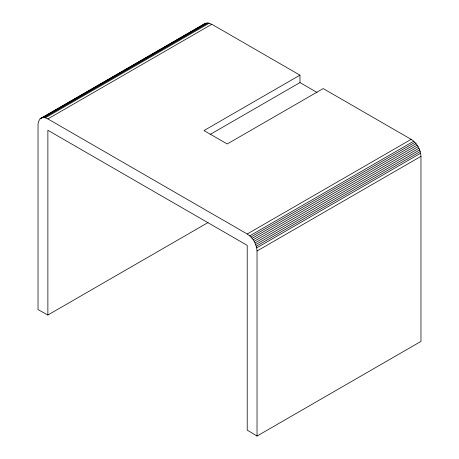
<?xml version="1.0" encoding="UTF-8"?>
<svg xmlns="http://www.w3.org/2000/svg" width="459" height="459" viewBox="0 0 459 459"><rect width="100%" height="100%" fill="white"/><g stroke="black" fill="none" stroke-linecap="round" stroke-linejoin="round"><path stroke-width="0.69" d="M210.182 134.424L299.962 82.591L299.962 75.161L211.811 24.27L208.047 22.961L204.852 23.581L40.071 118.852L38.372 121.847L38.034 124.596L38.034 309.618L47.874 315.029L208.082 222.529M203.291 25.027L204.852 23.581M40.071 118.852L205.821 23.157M40.92 118.227L42.957 117.596L206.889 22.95M42.957 117.596L44.11 117.607L208.047 22.961M44.11 117.607L45.326 117.831L209.264 23.185M45.326 117.831L47.874 118.915L211.811 24.27M299.962 75.161L203.985 130.568L227.222 143.983L323.193 88.576L411.155 139.358C416.887 142.996 420.679 149.565 420.966 156.347L420.966 341.404L257.029 436.05L247.217 430.117L247.217 245.364L47.874 130.276L47.874 315.029M47.874 118.915L247.217 234.004L411.155 139.358M247.217 234.004L249.759 235.857L413.691 141.211M249.759 235.857L250.97 237.033L414.907 142.388M250.97 237.033L252.123 238.353L416.061 143.707M252.123 238.353L253.19 239.793L417.128 145.147M253.19 239.793L254.154 241.331L418.092 146.679M257.029 436.05L257.029 250.993L256.696 247.871L255.003 242.931L418.935 148.286M255.715 244.572L419.646 149.927M256.283 246.231L420.214 151.585M256.696 247.871L420.628 153.226M257.029 250.993L420.966 156.347M299.962 82.591L317.083 92.477M254.154 241.331L255.003 242.931"/></g></svg>
